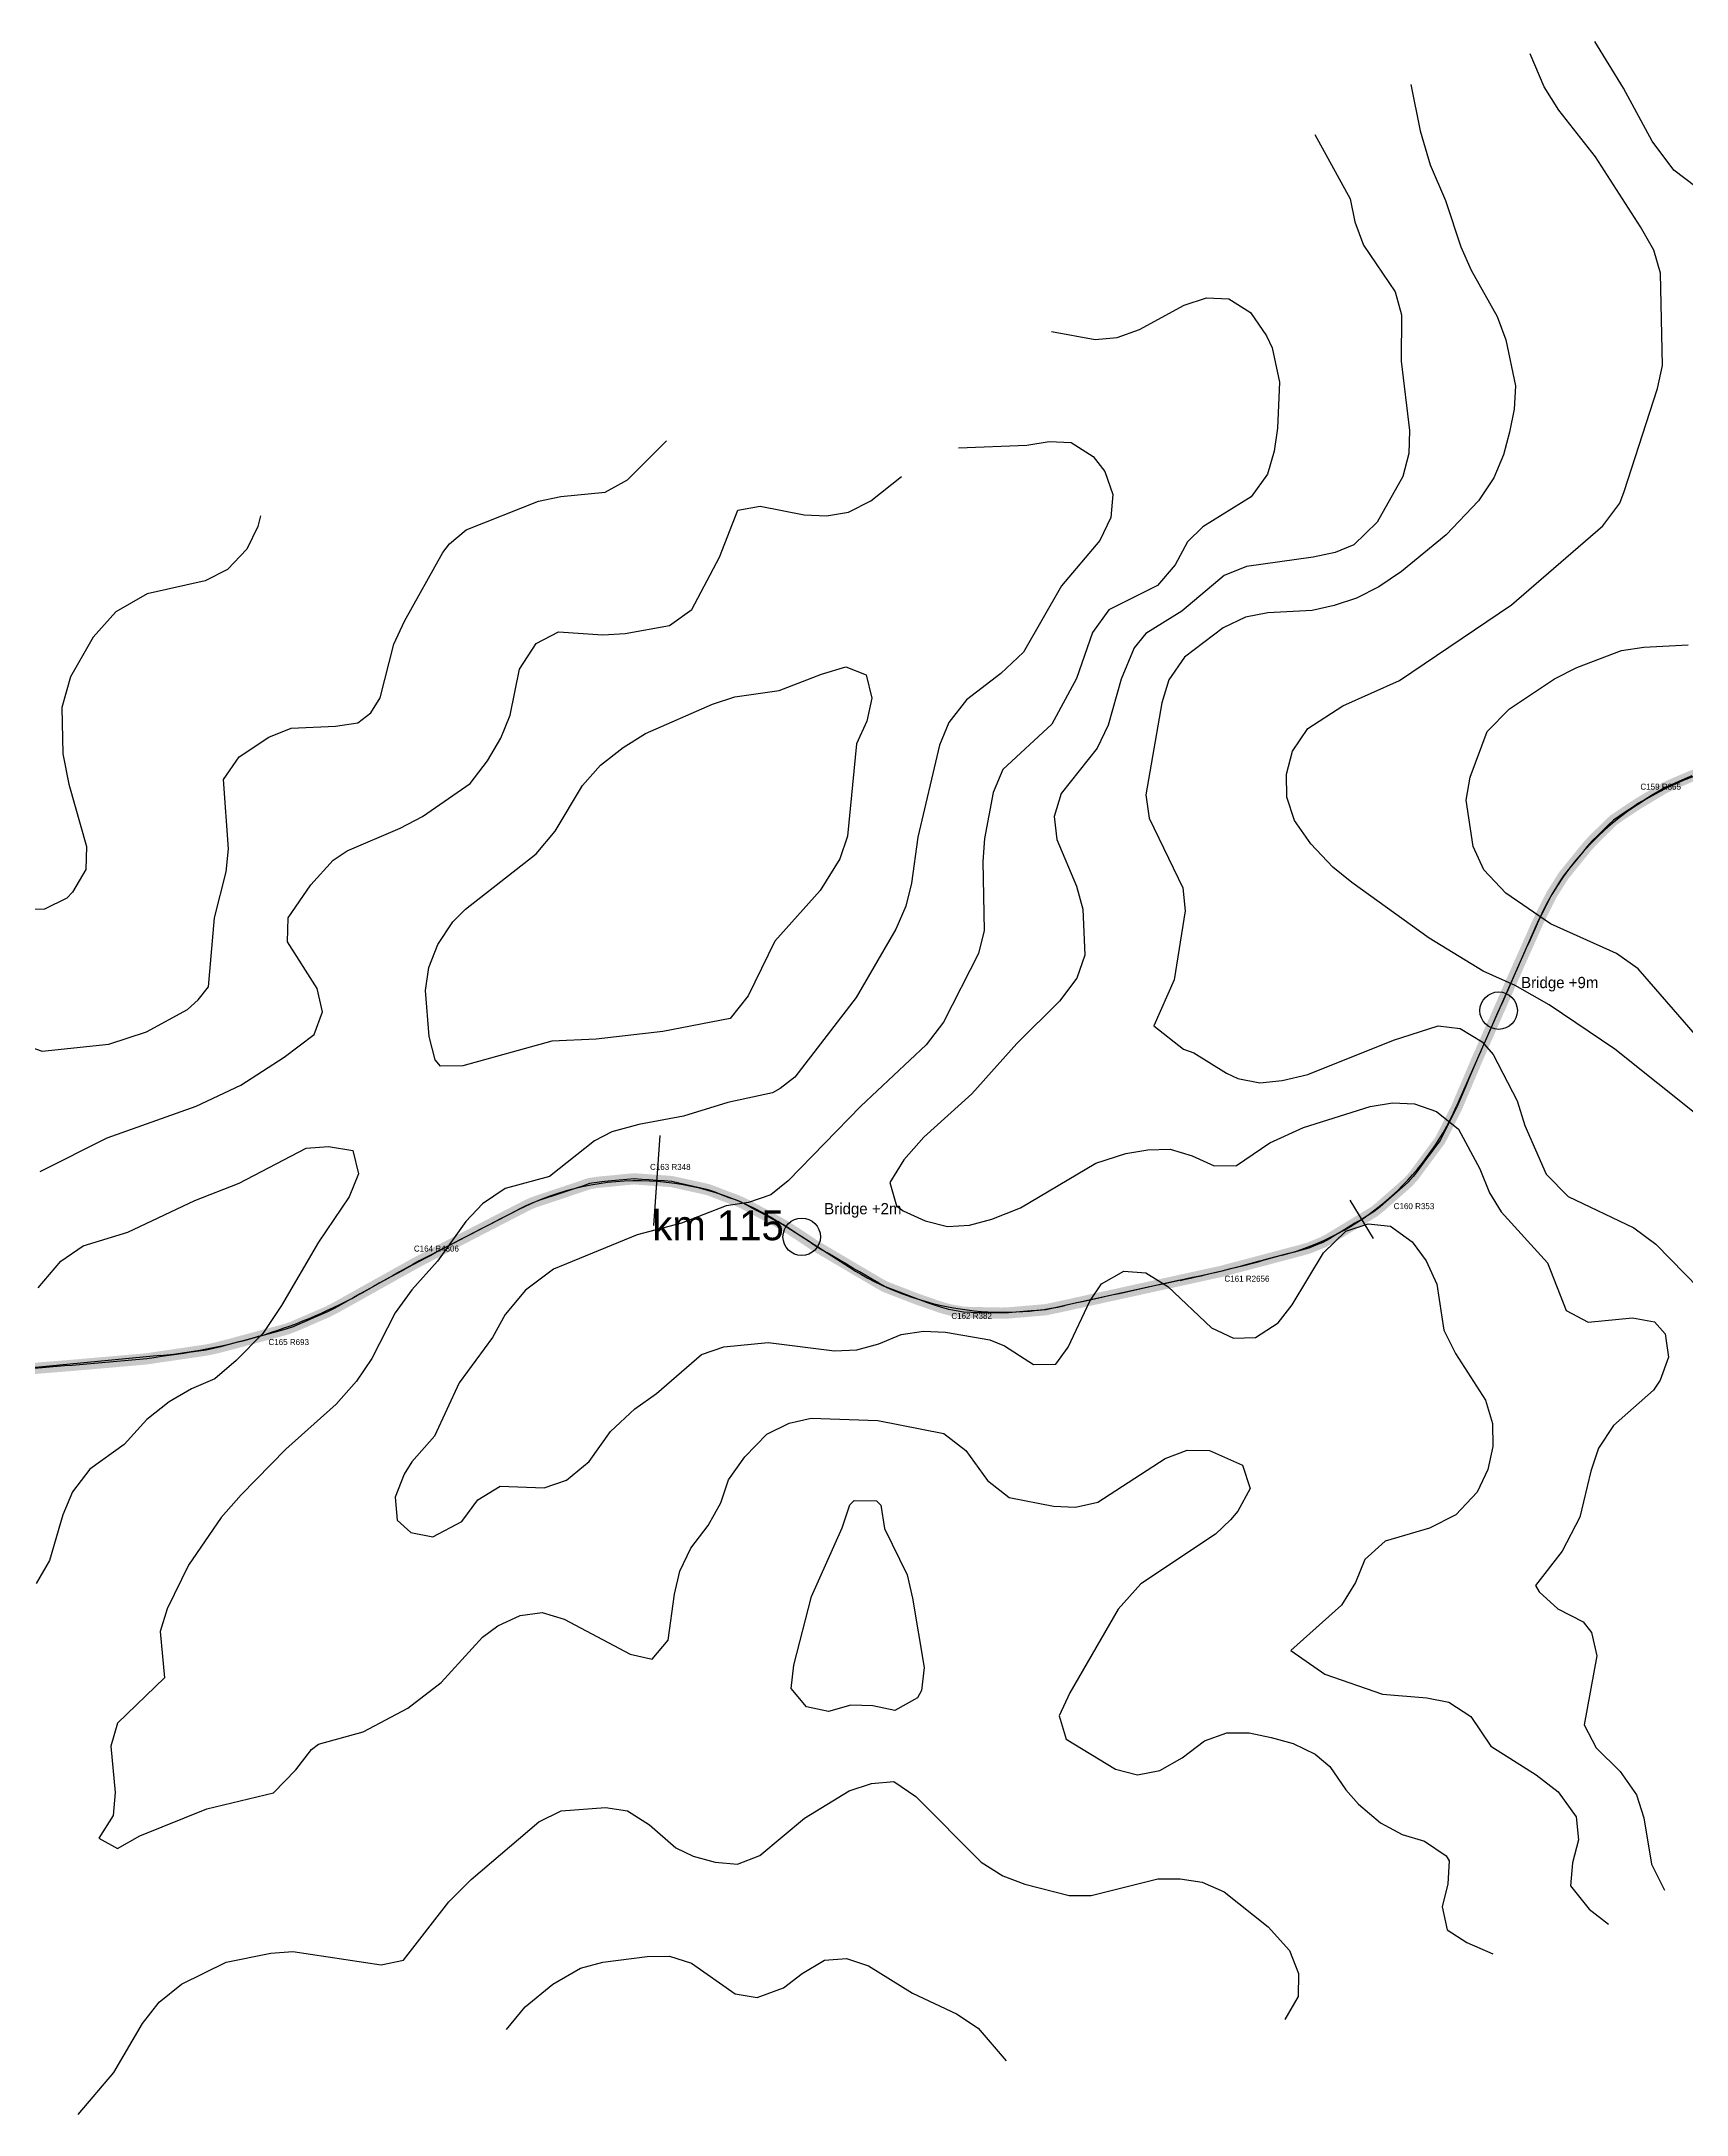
# Model space of a CAD drawing. Header units: metres. Extents: x 697254 to 930473, y 8023396 to 8227001.
# Drawn here: x 839895 to 842090, y 8076940 to 8079707 of the extents above; entities that cross this region are included whole.
import ezdxf

# ---------------------------------------------------------------- set-up
doc = ezdxf.new("R2010")
doc.units = ezdxf.units.M
for name, color, linetype in [('ALIGNMENT_FITTED', 4, 'Continuous'), ('CENTRELINE', 7, 'Continuous'), ('CHAINAGE', 7, 'Continuous'), ('CONTOUR_10M', 33, 'Continuous'), ('CONTOUR_INDEX_50M', 34, 'Continuous'), ('CURVE_LABELS', 4, 'Continuous'), ('GRADE_0-4', 3, 'Continuous'), ('GRADE_4-6', 2, 'Continuous'), ('GRADE_6-8', 30, 'Continuous'), ('PROFILE_FLAGS', 6, 'Continuous')]:
    doc.layers.add(name, color=color, linetype=linetype)

msp = doc.modelspace()

# ---------------------------------------------------------------- linework, layer by layer
at = {"layer": 'ALIGNMENT_FITTED'}
for p, q in [((841890.6, 8078529.7), (841783.2, 8078285.6)), ((840530.7, 8078147.1), (840460.2, 8078110.6)), ((840973, 8078070.4), (840877.4, 8078131.4)), ((841550.3, 8078086.5), (841525, 8078079.8)), ((840338, 8078045), (840324.5, 8078037.4)), ((841414.3, 8078053.1), (841260.3, 8078019.3)), ((840052.9, 8077952.7), (838837.3, 8077836.4))]:
    msp.add_line(p, q, dxfattribs=at)
for centre, radius, start, end in [((842224.5, 8078382.8), 364.8, 85.9127, 156.2429), ((841460, 8078427.9), 353.1, -75.178, -23.7571), ((840690.4, 8077838.2), 347.7, 57.4749, 117.3287), ((842437, 8074285.3), 4305.9, 117.3287, 119.175), ((841178.5, 8078392.7), 382.2, -122.5251, -77.6361), ((840845.5, 8080647.9), 2656.5, -77.6361, -75.178), ((839986.9, 8078642.1), 692.5, -84.5321, -60.825)]:
    msp.add_arc(centre, radius, start, end, dxfattribs=at)
at = {"layer": 'CENTRELINE'}
msp.add_polyline3d([(842097.1, 8078726.3, 1128.4), (842087.9, 8078722.4, 1128.1), (842078.7, 8078718.4, 1128), (842069.5, 8078714.5, 1127.9), (842060.4, 8078710.3, 1127.7), (842051.8, 8078705.2, 1127.9), (842043.2, 8078700, 1128.1), (842034.6, 8078694.9, 1128.1), (842026, 8078689.8, 1127.9), (842017.7, 8078684.3, 1127.7), (842009.3, 8078678.7, 1127.3), (842001, 8078673.1, 1126.7), (841992.7, 8078667.5, 1126.6), (841985.5, 8078660.6, 1126.2), (841978.4, 8078653.6, 1126.1), (841971.2, 8078646.6, 1126.2), (841964.1, 8078639.6, 1126.5), (841957.4, 8078632.1, 1126.5), (841951.1, 8078624.3, 1126.3), (841944.8, 8078616.6, 1126.3), (841938.5, 8078608.8, 1126.4), (841932.2, 8078601, 1126), (841925.9, 8078593.2, 1125), (841920.6, 8078584.8, 1124.3), (841915.2, 8078576.3, 1123.9), (841909.9, 8078567.8, 1123.7), (841905.3, 8078558.9, 1122.8), (841900.8, 8078550, 1121.9), (841896.3, 8078541, 1120.9), (841892, 8078532, 1119.7), (841887.9, 8078522.9, 1118.7), (841883.9, 8078513.7, 1117.9), (841879.8, 8078504.6, 1117), (841875.7, 8078495.4, 1116.8), (841871.6, 8078486.3, 1116.7), (841867.5, 8078477.2, 1116.5), (841863.5, 8078468, 1116.3), (841859.4, 8078458.9, 1116.1), (841855.4, 8078449.7, 1115.9), (841851.3, 8078440.5, 1115.7), (841847.3, 8078431.4, 1115.5), (841843.3, 8078422.2, 1115.4), (841839.2, 8078413.1, 1115.2), (841835.2, 8078403.9, 1115), (841831.1, 8078394.7, 1114.8), (841827.1, 8078385.6, 1114.6), (841823.1, 8078376.4, 1114.4), (841819, 8078367.3, 1114.2), (841815, 8078358.1, 1114.1), (841810.9, 8078349, 1113.9), (841807, 8078339.7, 1113.7), (841803.1, 8078330.5, 1113.5), (841799.2, 8078321.3, 1114.6), (841795.3, 8078312.1, 1116), (841791.3, 8078302.9, 1117.3), (841787.5, 8078293.7, 1118.4), (841783.6, 8078284.4, 1119.1), (841779.1, 8078275.5, 1119.7), (841774.6, 8078266.5, 1120.3), (841770.1, 8078257.6, 1121), (841765.6, 8078248.7, 1121.7), (841761, 8078239.8, 1122.5), (841755, 8078231.8, 1123.3), (841749, 8078223.7, 1124.1), (841743.1, 8078215.7, 1124.8), (841737.1, 8078207.6, 1125.4), (841731.2, 8078199.6, 1126), (841725.2, 8078191.5, 1126.7), (841718.5, 8078184.2, 1127.3), (841711, 8078177.6, 1127.8), (841703.5, 8078170.9, 1128.2), (841696, 8078164.3, 1128.6), (841688.5, 8078157.7, 1128.9), (841681, 8078151, 1129.2), (841673.2, 8078144.8, 1129.6), (841664.6, 8078139.6, 1129.8), (841656.1, 8078134.4, 1129.8), (841647.5, 8078129.3, 1129.9), (841639, 8078124.1, 1130), (841630.4, 8078118.9, 1130), (841621.8, 8078113.7, 1129.8), (841613.3, 8078108.5, 1129.6), (841604.5, 8078103.8, 1129.4), (841595.2, 8078100, 1129), (841585.9, 8078096.2, 1128.6), (841576.3, 8078093.4, 1128.1), (841566.7, 8078090.9, 1127.6), (841557, 8078088.3, 1127.1), (841547.3, 8078085.7, 1126.6), (841537.6, 8078083.2, 1126), (841528, 8078080.6, 1125.6), (841518.3, 8078078.1, 1125.1), (841508.6, 8078075.5, 1125.1), (841498.9, 8078072.9, 1125), (841489.2, 8078070.4, 1125), (841479.6, 8078067.8, 1125.4), (841469.9, 8078065.2, 1125.9), (841460.1, 8078063.1, 1126.5), (841450.3, 8078061, 1127.1), (841440.6, 8078058.8, 1127.7), (841430.8, 8078056.7, 1128.3), (841421, 8078054.5, 1128.8), (841411.2, 8078052.4, 1129.3), (841401.4, 8078050.2, 1129.8), (841391.7, 8078048.1, 1130.2), (841381.9, 8078046, 1130.7), (841372.1, 8078043.8, 1131.1), (841362.3, 8078041.7, 1131.3), (841352.6, 8078039.5, 1131.2), (841342.8, 8078037.4, 1131.2), (841333, 8078035.2, 1131.4), (841323.2, 8078033.1, 1131.5), (841313.4, 8078031, 1131.7), (841303.7, 8078028.8, 1131.3), (841293.9, 8078026.7, 1130.2), (841284.1, 8078024.5, 1129.1), (841274.3, 8078022.4, 1128.3), (841264.6, 8078020.2, 1127.6), (841254.8, 8078018.1, 1126.9), (841245, 8078016, 1126.5), (841235.2, 8078013.9, 1126.5), (841225.2, 8078013, 1126.6), (841215.3, 8078012.2, 1126.7), (841205.3, 8078011.3, 1126.9), (841195.3, 8078010.5, 1127.1), (841185.3, 8078009.6, 1127.2), (841175.3, 8078009.3, 1127.3), (841165.3, 8078009.5, 1127.4), (841155.3, 8078009.7, 1127.4), (841145.3, 8078009.9, 1127.3), (841135.3, 8078010.1, 1127.2), (841125.3, 8078010.4, 1127.2), (841115.5, 8078012.2, 1127.2), (841105.6, 8078014, 1127), (841096, 8078016.7, 1126.8), (841086.5, 8078020, 1126.5), (841077.1, 8078023.2, 1126.2), (841067.6, 8078026.5, 1125.8), (841058.2, 8078030, 1125.5), (841048.9, 8078033.6, 1125.6), (841039.5, 8078037.2, 1125.6), (841030.2, 8078040.8, 1125.5), (841020.9, 8078044.4, 1125.5), (841012.1, 8078049.2, 1125.6), (841003.5, 8078054.3, 1125.3), (840994.9, 8078059.4, 1125.2), (840986.2, 8078064.5, 1125), (840977.6, 8078069.5, 1124.8), (840969, 8078074.6, 1124.8), (840960.4, 8078079.7, 1124.9), (840951.7, 8078084.8, 1125.6), (840943.1, 8078089.9, 1125.7), (840934.5, 8078094.9, 1125.9), (840925.9, 8078100.1, 1126), (840917.6, 8078105.6, 1126.2), (840909.2, 8078111.2, 1126.3), (840900.9, 8078116.7, 1126.5), (840892.5, 8078122.2, 1126.6), (840884, 8078127.4, 1126.8), (840875.2, 8078132.2, 1127), (840866.4, 8078137, 1127.1), (840857.6, 8078141.8, 1127.8), (840848.8, 8078146.5, 1128.5), (840839.9, 8078151.2, 1129.2), (840831.1, 8078155.9, 1130), (840822, 8078159.9, 1130.7), (840812.6, 8078163.4, 1130.9), (840803.2, 8078166.9, 1131.2), (840793.9, 8078170.6, 1131.8), (840784.5, 8078174.1, 1132.3), (840774.8, 8078176.3, 1132.6), (840765, 8078178.5, 1132.6), (840755.2, 8078180.6, 1132.6), (840745.4, 8078182.8, 1132.5), (840735.7, 8078184.9, 1132.3), (840725.7, 8078185.7, 1132.1), (840715.7, 8078186.4, 1132.2), (840705.7, 8078187.1, 1132.6), (840695.7, 8078187.8, 1133), (840685.8, 8078188.6, 1133.4), (840675.8, 8078187.7, 1133.6), (840665.8, 8078186.7, 1133.8), (840655.9, 8078185.7, 1134.4), (840645.9, 8078184.8, 1135.4), (840635.9, 8078183.8, 1136.5), (840626.1, 8078182.2, 1137.5), (840616.6, 8078179, 1138.5), (840607.1, 8078175.8, 1139.2), (840597.6, 8078172.6, 1139.5), (840588.1, 8078169.4, 1139), (840578.7, 8078166.3, 1138.1), (840569.2, 8078163.1, 1137.1), (840559.7, 8078159.9, 1136.9), (840550.2, 8078156.7, 1136.8), (840541.1, 8078152.5, 1136.7), (840532.3, 8078147.9, 1136.7), (840523.4, 8078143.3, 1136.6), (840514.5, 8078138.7, 1136.3), (840505.6, 8078134.1, 1136.2), (840496.7, 8078129.5, 1136.3), (840487.8, 8078124.9, 1136.8), (840478.9, 8078120.3, 1137.4), (840470, 8078115.7, 1138.2), (840461.1, 8078111.1, 1139.2), (840452.2, 8078106.5, 1140.3), (840443.3, 8078101.9, 1140.8), (840434.4, 8078097.3, 1141), (840425.5, 8078092.7, 1141.2), (840416.6, 8078088.1, 1141.2), (840407.8, 8078083.5, 1141.2), (840398.9, 8078078.9, 1141.4), (840390.1, 8078074.1, 1141.5), (840381.4, 8078069.2, 1141.6), (840372.6, 8078064.3, 1141.7), (840363.9, 8078059.4, 1141.8), (840355.2, 8078054.5, 1142.1), (840346.4, 8078049.7, 1142.5), (840337.7, 8078044.8, 1142.9), (840328.9, 8078039.9, 1143.1), (840320.2, 8078035, 1143.4), (840311.4, 8078030.1, 1143.8), (840302.7, 8078025.3, 1144.2), (840294, 8078020.4, 1144.7), (840285.2, 8078015.5, 1145.2), (840276.3, 8078011, 1145.6), (840267.1, 8078007, 1146.2), (840257.9, 8078003, 1146.9), (840248.7, 8077999, 1147.8), (840239.6, 8077995.1, 1148.5), (840230.4, 8077991.1, 1148.9), (840221, 8077987.7, 1149.4), (840211.3, 8077985.1, 1149.9), (840201.7, 8077982.5, 1150.5), (840192, 8077979.9, 1150.7), (840182.3, 8077977.3, 1150.9), (840172.6, 8077974.7, 1150.9), (840163, 8077972.1, 1151.1), (840153.3, 8077969.5, 1151.2), (840143.6, 8077966.9, 1151.3), (840133.9, 8077964.4, 1151.6), (840124.2, 8077962, 1152), (840114.4, 8077960, 1152), (840104.5, 8077958.5, 1151.9), (840094.6, 8077957.1, 1151.9), (840084.7, 8077955.6, 1152.3), (840074.8, 8077954.2, 1152.7), (840064.9, 8077952.7, 1153.2), (840055, 8077951.3, 1153.6), (840045.1, 8077949.8, 1154.1), (840035.2, 8077948.3, 1154.4), (840025.3, 8077947.4, 1154), (840015.3, 8077946.5, 1153.6), (840005.3, 8077945.7, 1153.3), (839995.3, 8077944.8, 1153.4), (839985.4, 8077943.9, 1153.5), (839975.4, 8077943.1, 1153.6), (839965.4, 8077942.2, 1153.8), (839955.4, 8077941.3, 1153.9), (839945.5, 8077940.5, 1154), (839935.5, 8077939.6, 1153.9), (839925.5, 8077938.8, 1153.6), (839915.5, 8077938, 1153.6), (839905.6, 8077937.2, 1154.1), (839895.6, 8077936.4, 1154.6), (839885.6, 8077935.5, 1155.1)], dxfattribs=at)
at = {"layer": 'CHAINAGE'}
for p, q in [((840720.1, 8078246.2), (840711.3, 8078126.5)), ((841640.5, 8078160.1), (841671.6, 8078108.8))]:
    msp.add_line(p, q, dxfattribs=at)
at = {"layer": 'CONTOUR_10M'}
for points, elevation in [([(842102.2, 8079512.5), (842073.1, 8079535), (842044.1, 8079573.5), (842006, 8079644.5), (841967.5, 8079706.7)], 1120), ([(842164.3, 8078226), (841994.3, 8078361.5), (841906.6, 8078420.6), (841861.2, 8078446.5), (841818.7, 8078465.8), (841746.6, 8078510), (841643.3, 8078584.1), (841618.1, 8078604.5), (841588.6, 8078635.8), (841566.7, 8078666.9), (841556.5, 8078697.8), (841556.1, 8078728.6), (841564.1, 8078759.3), (841584.4, 8078789.7), (841631.3, 8078819.7), (841706.9, 8078853.5), (841856.4, 8078954.6), (841978.4, 8079060.1), (842001, 8079090.5), (842006.8, 8079106), (842051.2, 8079243.6), (842057.7, 8079274.2), (842055.4, 8079397.4), (842046.2, 8079428.3), (842028.7, 8079459.4), (841968.5, 8079552.8), (841919.7, 8079615.1), (841900.1, 8079646.2), (841881.1, 8079690.2)], 1110), ([(841722.1, 8079649.2), (841734.4, 8079587.5), (841748, 8079541.8), (841768.5, 8079494.5), (841788.9, 8079432.6), (841802.6, 8079401.6), (841837.3, 8079339.5), (841849, 8079308.5), (841861.7, 8079246.8), (841860.1, 8079216), (841853.9, 8079185.3), (841845.5, 8079154.7), (841832.7, 8079124.1), (841812.2, 8079093.7), (841769.3, 8079048.2), (841709.4, 8078999), (841679.5, 8078978.8), (841649.7, 8078963.7), (841619.9, 8078953.6), (841590.3, 8078947.2), (841531.1, 8078944.2), (841501.4, 8078938.4), (841471.6, 8078924.2), (841420.2, 8078884.8), (841399.2, 8078854.4), (841389.6, 8078823.8), (841368.2, 8078701), (841372.7, 8078670.1), (841417.7, 8078577.1), (841420.8, 8078546.2), (841406.4, 8078454.1), (841379.3, 8078393), (841418.8, 8078361.6), (841432.6, 8078356.9), (841475.9, 8078329.8), (841491.1, 8078322.4), (841520.6, 8078316.8), (841550.2, 8078319.9), (841584.5, 8078328), (841698.9, 8078373.7), (841758.3, 8078392.7), (841787.8, 8078389.2), (841817.1, 8078371.4), (841831.7, 8078354.7), (841863.8, 8078292.6), (841874.3, 8078259.6), (841902.8, 8078194.6), (841931.9, 8078165), (842019.8, 8078123.3), (842049, 8078101.5), (842106.6, 8078042.3)], 1110), ([(841593.8, 8079582.4), (841641, 8079496.7), (841647.3, 8079465.8), (841658.9, 8079434.8), (841701.2, 8079372.6), (841709.4, 8079341.6), (841709.1, 8079280.1), (841720.3, 8079187.6), (841719.4, 8079156.8), (841711.5, 8079126.2), (841677, 8079065.2), (841645.8, 8079034.9), (841621.1, 8079024.5), (841591.5, 8079018.4), (841502.6, 8079006), (841472.8, 8078993.7), (841416.5, 8078946.4), (841368.6, 8078916.4), (841353, 8078897.3), (841335.7, 8078855.4), (841318.1, 8078794.2), (841303.6, 8078763.6), (841255.5, 8078702.9), (841246.1, 8078672.3), (841249.7, 8078641.4), (841275.9, 8078579.4), (841284.3, 8078548.5), (841286.8, 8078486.9), (841276.3, 8078456.3), (841253.1, 8078425.9), (841196.3, 8078369.3), (841136.1, 8078302.1), (841072.2, 8078244.3), (841045.4, 8078213.9), (841026.6, 8078183.5), (841035.7, 8078152.5), (841044.8, 8078145.7), (841074.1, 8078132.4), (841103.6, 8078125), (841133.2, 8078126.9), (841162.8, 8078134.7), (841201.1, 8078149.8), (841301.5, 8078209.7), (841341.7, 8078222.2), (841371.3, 8078227.4), (841400.9, 8078228.1), (841430.3, 8078219.3), (841459.6, 8078205.8), (841489.2, 8078206.2), (841534, 8078236.5), (841578.7, 8078256.9), (841667.8, 8078285), (841697.5, 8078289.8), (841727, 8078288.5), (841756.4, 8078278.5), (841785.6, 8078255), (841814.2, 8078201.7), (841827, 8078170.1), (841842.8, 8078144.7), (841904.6, 8078076.4), (841929.3, 8078012.9), (841958.6, 8077997.4), (842017.8, 8078003.2), (842047.3, 8077997.6), (842061.4, 8077981.5), (842065.8, 8077950.6), (842054.8, 8077920), (842045.8, 8077906.6), (841992.4, 8077859.5), (841972.5, 8077829.1), (841962.2, 8077798.5), (841947.7, 8077737.1), (841923.9, 8077691.7), (841888.5, 8077645.8), (841893.5, 8077637.2), (841918, 8077614.5), (841951.9, 8077597.3), (841963, 8077583), (841970.2, 8077552.1), (841953.3, 8077460), (841969.2, 8077429), (842001.6, 8077397.7), (842023.4, 8077366.5), (842032.9, 8077335.6), (842043.4, 8077273.9), (842060.6, 8077239.1)], 1120), ([(841242.6, 8079319.5), (841300.7, 8079309), (841330.3, 8079311.5), (841360.1, 8079322.2), (841419.7, 8079354.6), (841449.5, 8079364.5), (841479, 8079363.1), (841508.2, 8079345), (841529.5, 8079313.9), (841537, 8079297.6), (841546.7, 8079252), (841544, 8079190.5), (841539.8, 8079159.8), (841530.8, 8079129.2), (841508.8, 8079098.8), (841444.3, 8079058.9), (841424.1, 8079038.6), (841407.7, 8079008.1), (841383.9, 8078980.7), (841318.9, 8078948.1), (841297.1, 8078917.6), (841275.7, 8078856.4), (841243.2, 8078795.4), (841177.5, 8078735), (841164.9, 8078704.4), (841153.2, 8078643), (841150.9, 8078612.3), (841152.7, 8078519.9), (841144.9, 8078489.3), (841098.5, 8078397.7), (841075.4, 8078367.3), (840988, 8078285.4), (840891, 8078185.7), (840867.8, 8078167.3), (840838.1, 8078156.9), (840808.5, 8078152.4), (840749, 8078129.6), (840689.6, 8078113.6), (840577.8, 8078067.9), (840540.6, 8078039.8), (840513.5, 8078007.4), (840496.8, 8077976.9), (840451.9, 8077916.1), (840419.1, 8077845), (840388.9, 8077810.7), (840378.8, 8077794.2), (840366.8, 8077763.6), (840369.3, 8077732.8), (840387.4, 8077716.3), (840416.8, 8077710.7), (840455.7, 8077731.3), (840476.8, 8077760), (840506.6, 8077778.3), (840565.7, 8077776), (840595.4, 8077786.2), (840625.4, 8077811.2), (840654.1, 8077851.1), (840686.4, 8077881.4), (840715.6, 8077902), (840775.6, 8077954.1), (840805.3, 8077964.5), (840864.5, 8077970.2), (840953, 8077959), (840982.6, 8077960.5), (841012.3, 8077968.2), (841042, 8077980.6), (841071.7, 8077985.2), (841101.2, 8077983.7), (841160.2, 8077973.6), (841179.8, 8077965.5), (841218.7, 8077940.9), (841248.3, 8077941.3), (841264.9, 8077964), (841293.9, 8078025.1), (841309.2, 8078048.4), (841339, 8078065.4), (841368.6, 8078063.3), (841397.8, 8078045), (841456, 8077989.6), (841485.3, 8077975.8), (841514.9, 8077977), (841544.8, 8077996.3), (841563.7, 8078020.6), (841605.5, 8078089.8), (841635.5, 8078118.5), (841665.2, 8078128.6), (841694.7, 8078125.3), (841723.9, 8078104.7), (841742.7, 8078079.1), (841756.7, 8078048.1), (841765.9, 8077986.4), (841781.7, 8077955.4), (841821.6, 8077893.2), (841831, 8077862.2), (841831.5, 8077831.4), (841824.7, 8077800.8), (841810.6, 8077770.2), (841781.9, 8077739.9), (841747.1, 8077722.3), (841687.7, 8077705), (841660.8, 8077680.4), (841648, 8077649.8), (841629.6, 8077619.4), (841561.7, 8077558.9), (841607.2, 8077527.4), (841684.3, 8077500.6), (841743.3, 8077495.8), (841772.8, 8077490), (841802, 8077471), (841828.7, 8077431.3), (841889.4, 8077393), (841918.5, 8077370.4), (841942.7, 8077337.1), (841945.9, 8077306.3), (841937.7, 8077275.6), (841935.2, 8077244.9), (841960.1, 8077213.7), (841985.7, 8077193.9)], 1130), ([(839866.2, 8078369.4), (839895.6, 8078359), (839984.4, 8078368.5), (840035, 8078384.7), (840089.7, 8078414.6), (840103.7, 8078427.4), (840117.6, 8078444.9), (840125.8, 8078537.1), (840141.1, 8078598.4), (840144.5, 8078629.1), (840137.4, 8078721.6), (840158.7, 8078752), (840198.2, 8078778), (840227.9, 8078789.9), (840287.1, 8078792.8), (840316.7, 8078797.2), (840334.1, 8078810.6), (840346.9, 8078830.8), (840365.1, 8078902.4), (840379, 8078933), (840430.2, 8079024.5), (840439, 8079036), (840461.3, 8079054.7), (840558.1, 8079093.2), (840587.8, 8079099.2), (840647, 8079104.9), (840676.9, 8079121.6), (840728.6, 8079173.4)], 1130), ([(841118.4, 8079164.2), (841209.7, 8079168), (841239.3, 8079172.5), (841268.9, 8079171.3), (841298.1, 8079152.8), (841313.5, 8079132.8), (841324.2, 8079101.9), (841321.8, 8079071.1), (841307, 8079040.6), (841255.9, 8078979.9), (841205.1, 8078891.6), (841175, 8078863.2), (841129.3, 8078828.1), (841105.5, 8078797.7), (841093, 8078767.2), (841064, 8078644.5), (841055.6, 8078583.1), (841048.3, 8078552.5), (841034.6, 8078521.9), (840981.8, 8078430.5), (840900, 8078324.4), (840880.4, 8078309), (840870.1, 8078303.3), (840810.8, 8078290.3), (840751.3, 8078272.3), (840692, 8078261.3), (840655.9, 8078251.2), (840632.6, 8078239.3), (840572.6, 8078191.6), (840513.3, 8078175.5), (840483.4, 8078155.3), (840460.8, 8078131.4), (840423, 8078078.6), (840388.9, 8078040.2), (840366.6, 8078009.8), (840335.5, 8077948.8), (840314.9, 8077918.4), (840288, 8077888), (840220.6, 8077827.6), (840161.2, 8077767), (840134.5, 8077736.7), (840091.1, 8077673), (840062.3, 8077614.8), (840053.3, 8077584.2), (840059.1, 8077522.5), (839996.1, 8077462), (839987.4, 8077431.4), (839993.1, 8077369.7), (839990.6, 8077339), (839971.1, 8077308.5), (839996.1, 8077294.9), (840025.9, 8077311.5), (840115.2, 8077347.8), (840204.2, 8077369), (840234.3, 8077399.8), (840255, 8077426.9), (840264.4, 8077434.1), (840323.8, 8077450.3), (840383.5, 8077482.2), (840427.9, 8077516.3), (840483.1, 8077577), (840503.5, 8077591.8), (840533.3, 8077605.9), (840562.9, 8077609.9), (840592.3, 8077600.9), (840680.2, 8077554.2), (840709.7, 8077547.5), (840731.1, 8077572.8), (840739.3, 8077634.3), (840746.7, 8077664.9), (840761.2, 8077695.5), (840784.5, 8077725.8), (840801.4, 8077756.3), (840811.5, 8077786.9), (840833.4, 8077817.4), (840862.6, 8077847.6), (840892.3, 8077862.6), (840921.9, 8077869.1), (841010.6, 8077866), (841098.9, 8077848.5), (841128.1, 8077825.8), (841157, 8077786), (841186.2, 8077763.1), (841245.1, 8077751.7), (841274.6, 8077750.5), (841304.3, 8077756.9), (841394, 8077815.1), (841423.7, 8077826.2), (841453.3, 8077825.8), (841497.6, 8077806.2), (841507.6, 8077775.3), (841491, 8077744.8), (841481.3, 8077733.5), (841461.6, 8077714.5), (841361.6, 8077648.1), (841331.5, 8077614), (841267, 8077502.3), (841252.7, 8077471.8), (841262, 8077440.8), (841327.9, 8077400.5), (841357.3, 8077393), (841387, 8077399), (841416.8, 8077415.8), (841446.8, 8077438.3), (841476.5, 8077449), (841506.1, 8077449.2), (841535.5, 8077442.8), (841564.9, 8077435.1), (841594.3, 8077420.8), (841614, 8077404.2), (841635.1, 8077373), (841652.2, 8077354), (841681.4, 8077328.8), (841710.7, 8077313.5), (841740.1, 8077304.7), (841769.3, 8077284.9), (841773.2, 8077278.4), (841771.4, 8077247.6), (841763.7, 8077217), (841770.5, 8077186.1), (841796.9, 8077169.1), (841831.5, 8077154.3)], 1140), ([(839892.9, 8078198.2), (839982.4, 8078243.4), (840101.3, 8078285.6), (840160.9, 8078313.8), (840218.6, 8078350.9), (840258.5, 8078381), (840269.8, 8078411.6), (840262.5, 8078442.5), (840223, 8078504.7), (840223.7, 8078537.1), (840254, 8078580.8), (840284.1, 8078613.7), (840302.5, 8078626.5), (840373.5, 8078656.4), (840403.3, 8078672.2), (840467, 8078716.1), (840490, 8078746.5), (840507.6, 8078776.9), (840520.1, 8078807.5), (840532.8, 8078868.9), (840555, 8078903), (840584.8, 8078918.8), (840643.8, 8078914.5), (840673.4, 8078916.5), (840732.7, 8078927.1), (840762.6, 8078948.4), (840799.3, 8079018.3), (840824, 8079081), (840853.6, 8079086.3), (840912.5, 8079074.7), (840942.1, 8079073.4), (840971.7, 8079078.6), (841001.5, 8079093.7), (841042.5, 8079126)], 1140), ([(840187, 8079073.3), (840183.5, 8079059.4), (840168.6, 8079028.8), (840142.8, 8079002), (840113, 8078986.8), (840035.9, 8078969.5), (839994.1, 8078945.5), (839963.9, 8078911.7), (839933.5, 8078858.5), (839921.7, 8078817.5), (839923.3, 8078755.9), (839931.1, 8078715.3), (839954.7, 8078632.3), (839954, 8078601.5), (839936.2, 8078571), (839928.6, 8078563.2), (839898.8, 8078548.7), (839869.2, 8078548.1)], 1130), ([(842101.8, 8078380.9), (842025.6, 8078469), (841996.4, 8078489.3), (841908.4, 8078529), (841849, 8078569.8), (841819.3, 8078601.1), (841805.3, 8078632.1), (841796.1, 8078693.8), (841801, 8078724.5), (841823.7, 8078785.7), (841853.5, 8078816), (841913.9, 8078855.9), (841943.7, 8078871), (842003.2, 8078893.8), (842032.8, 8078898.3), (842092, 8078901.2)], 1120), ([(840515.2, 8077053.2), (840540.2, 8077083.6), (840577.3, 8077113.7), (840614.1, 8077135.2), (840643.8, 8077143.1), (840703, 8077150.8), (840732.6, 8077151), (840762, 8077141.7), (840820.4, 8077100.7), (840849.9, 8077095.8), (840884.7, 8077108.6), (840909.6, 8077128), (840939.4, 8077145.6), (840969, 8077147.7), (840998.4, 8077138.2), (841056.9, 8077101.6), (841115.6, 8077073.9), (841144.8, 8077055), (841182.1, 8077011.3)], 1160)]:
    msp.add_lwpolyline(points, dxfattribs=dict(at, elevation=elevation))
at = {"layer": 'CONTOUR_INDEX_50M', "elevation": 1150}
for points in [[(840935.8, 8078862.1), (840968.3, 8078872.1), (840995.2, 8078861.1), (841003, 8078830.2), (840996.1, 8078799.6), (840982.4, 8078769), (840970.5, 8078646.1), (840959.9, 8078615.5), (840933.7, 8078573.5), (840873.5, 8078505.6), (840837.9, 8078432.9), (840813.8, 8078402.5), (840723.7, 8078385), (840634.8, 8078375.1), (840575.7, 8078372.5), (840456.9, 8078339.6), (840427.3, 8078338.8), (840419.9, 8078347.5), (840412.1, 8078378.4), (840407, 8078440.1), (840411.7, 8078470.8), (840423.7, 8078501.3), (840443.7, 8078531.8), (840460.4, 8078548.4), (840554.7, 8078622.3), (840580.2, 8078652.6), (840616.6, 8078713.6), (840640.9, 8078740.6), (840670.9, 8078764.4), (840700.8, 8078783.1), (840790.1, 8078822), (840819.8, 8078832.1), (840879.1, 8078840.2), (840935.8, 8078862.1)], [(839890.3, 8078042.9), (839920.6, 8078078.8), (839950.4, 8078099.3), (840009.8, 8078117.2), (840099.2, 8078159.6), (840158.7, 8078182.6), (840248.1, 8078229.3), (840277.7, 8078231.7), (840310.4, 8078226.2), (840317.6, 8078195.3), (840305.3, 8078164.7), (840264.2, 8078103.9), (840215.1, 8078019.4), (840189.9, 8077982), (840154.7, 8077945.9), (840125.9, 8077921.5), (840095, 8077908.1), (840065.1, 8077890.7), (840035.2, 8077867.3), (840005.1, 8077834.1), (839959.1, 8077801.2), (839936.1, 8077770.8), (839923.4, 8077740.2), (839905.4, 8077679), (839887.6, 8077648.5)], [(840973.2, 8077753.5), (840979.2, 8077759.3), (841008.8, 8077758.6), (841015, 8077752.8), (841019.8, 8077721.9), (841050, 8077659.8), (841057.1, 8077628.9), (841072.5, 8077536.4), (841069.1, 8077505.6), (841063.5, 8077495.7), (841033.6, 8077478.9), (841004.2, 8077485), (840974.7, 8077485.9), (840945, 8077477.4), (840915.5, 8077484), (840895.1, 8077508.5), (840898.8, 8077539.3), (840922.1, 8077631.2), (840963.1, 8077722.9), (840973.2, 8077753.5)], [(839943.5, 8076939.6), (839991.1, 8076995.9), (840029.7, 8077061.3), (840051.8, 8077089.8), (840081.7, 8077113.7), (840141.3, 8077143.2), (840200.7, 8077154.9), (840230.3, 8077157.3), (840348.2, 8077139.5), (840377.8, 8077145.8), (840438.2, 8077223.5), (840468.3, 8077253.5), (840558.3, 8077330.3), (840588.1, 8077345.2), (840647.2, 8077349.4), (840676.7, 8077344.8), (840706, 8077326.4), (840741.3, 8077295.7), (840764.4, 8077284.7), (840793.8, 8077276.3), (840823.3, 8077273.8), (840853.1, 8077285.5), (840913, 8077335.2), (840972.7, 8077371.8), (841002.5, 8077381.7), (841032.1, 8077384.1), (841061.3, 8077364.2), (841148.5, 8077276.7), (841177.7, 8077258.2), (841207.1, 8077247), (841266, 8077232.1), (841295.5, 8077232.1), (841384.5, 8077254.1), (841414.1, 8077254.4), (841443.6, 8077249.9), (841472.9, 8077236.7), (841531.6, 8077190.1), (841560, 8077158.8), (841572.2, 8077127.9), (841571.9, 8077097.1), (841554.1, 8077066.6)]]:
    msp.add_lwpolyline(points, dxfattribs=at)
at = {"layer": 'GRADE_0-4', "const_width": 15}
for points in [[(842106.7, 8078729.1), (842097.1, 8078726.3), (842087.9, 8078722.4), (842078.7, 8078718.4), (842069.5, 8078714.5), (842060.4, 8078710.3), (842051.8, 8078705.2), (842043.2, 8078700), (842034.6, 8078694.9), (842026, 8078689.8), (842017.7, 8078684.3), (842009.3, 8078678.7), (842001, 8078673.1), (841992.7, 8078667.5), (841985.5, 8078660.6), (841978.4, 8078653.6), (841971.2, 8078646.6), (841964.1, 8078639.6), (841957.4, 8078632.1), (841951.1, 8078624.3), (841944.8, 8078616.6), (841938.5, 8078608.8)], [(841859.4, 8078458.9), (841855.4, 8078449.7), (841851.3, 8078440.5), (841847.3, 8078431.4), (841843.3, 8078422.2), (841839.2, 8078413.1), (841835.2, 8078403.9), (841831.1, 8078394.7), (841827.1, 8078385.6), (841823.1, 8078376.4), (841819, 8078367.3), (841815, 8078358.1), (841810.9, 8078349), (841807, 8078339.7), (841803.1, 8078330.5), (841799.2, 8078321.3)], [(841696, 8078164.3), (841688.5, 8078157.7), (841681, 8078151), (841673.2, 8078144.8), (841664.6, 8078139.6), (841656.1, 8078134.4), (841647.5, 8078129.3), (841639, 8078124.1), (841630.4, 8078118.9), (841621.8, 8078113.7), (841613.3, 8078108.5), (841604.5, 8078103.8), (841595.2, 8078100), (841585.9, 8078096.2), (841576.3, 8078093.4), (841566.7, 8078090.9), (841557, 8078088.3), (841547.3, 8078085.7), (841537.6, 8078083.2), (841528, 8078080.6), (841518.3, 8078078.1), (841508.6, 8078075.5), (841498.9, 8078072.9), (841489.2, 8078070.4), (841479.6, 8078067.8), (841469.9, 8078065.2), (841460.1, 8078063.1), (841450.3, 8078061), (841440.6, 8078058.8), (841430.8, 8078056.7), (841421, 8078054.5), (841411.2, 8078052.4), (841401.4, 8078050.2), (841391.7, 8078048.1), (841381.9, 8078046), (841372.1, 8078043.8), (841362.3, 8078041.7), (841352.6, 8078039.5), (841342.8, 8078037.4), (841333, 8078035.2), (841323.2, 8078033.1), (841313.4, 8078031), (841303.7, 8078028.8), (841293.9, 8078026.7), (841284.1, 8078024.5), (841274.3, 8078022.4), (841264.6, 8078020.2), (841254.8, 8078018.1), (841245, 8078016), (841235.2, 8078013.9), (841225.2, 8078013), (841215.3, 8078012.2), (841205.3, 8078011.3), (841195.3, 8078010.5), (841185.3, 8078009.6), (841175.3, 8078009.3), (841165.3, 8078009.5), (841155.3, 8078009.7), (841145.3, 8078009.9), (841135.3, 8078010.1), (841125.3, 8078010.4), (841115.5, 8078012.2), (841105.6, 8078014), (841096, 8078016.7), (841086.5, 8078020), (841077.1, 8078023.2), (841067.6, 8078026.5), (841058.2, 8078030), (841048.9, 8078033.6), (841039.5, 8078037.2), (841030.2, 8078040.8), (841020.9, 8078044.4), (841012.1, 8078049.2), (841003.5, 8078054.3), (840994.9, 8078059.4), (840986.2, 8078064.5), (840977.6, 8078069.5), (840969, 8078074.6), (840960.4, 8078079.7), (840951.7, 8078084.8), (840943.1, 8078089.9), (840934.5, 8078094.9), (840925.9, 8078100.1), (840917.6, 8078105.6), (840909.2, 8078111.2), (840900.9, 8078116.7), (840892.5, 8078122.2), (840884, 8078127.4), (840875.2, 8078132.2), (840866.4, 8078137), (840857.6, 8078141.8), (840848.8, 8078146.5), (840839.9, 8078151.2), (840831.1, 8078155.9), (840822, 8078159.9), (840812.6, 8078163.4), (840803.2, 8078166.9), (840793.9, 8078170.6), (840784.5, 8078174.1), (840774.8, 8078176.3), (840765, 8078178.5), (840755.2, 8078180.6), (840745.4, 8078182.8), (840735.7, 8078184.9), (840725.7, 8078185.7), (840715.7, 8078186.4), (840705.7, 8078187.1), (840695.7, 8078187.8), (840685.8, 8078188.6), (840675.8, 8078187.7), (840665.8, 8078186.7), (840655.9, 8078185.7), (840645.9, 8078184.8), (840635.9, 8078183.8), (840626.1, 8078182.2), (840616.6, 8078179), (840607.1, 8078175.8), (840597.6, 8078172.6), (840588.1, 8078169.4), (840578.7, 8078166.3), (840569.2, 8078163.1), (840559.7, 8078159.9), (840550.2, 8078156.7), (840541.1, 8078152.5), (840532.3, 8078147.9), (840523.4, 8078143.3), (840514.5, 8078138.7), (840505.6, 8078134.1), (840496.7, 8078129.5), (840487.8, 8078124.9), (840478.9, 8078120.3), (840470, 8078115.7), (840461.1, 8078111.1), (840452.2, 8078106.5), (840443.3, 8078101.9), (840434.4, 8078097.3), (840425.5, 8078092.7), (840416.6, 8078088.1), (840407.8, 8078083.5), (840398.9, 8078078.9), (840390.1, 8078074.1), (840381.4, 8078069.2), (840372.6, 8078064.3), (840363.9, 8078059.4), (840355.2, 8078054.5), (840346.4, 8078049.7), (840337.7, 8078044.8), (840328.9, 8078039.9), (840320.2, 8078035), (840311.4, 8078030.1)], [(840211.3, 8077985.1), (840201.7, 8077982.5), (840192, 8077979.9), (840182.3, 8077977.3), (840172.6, 8077974.7), (840163, 8077972.1), (840153.3, 8077969.5), (840143.6, 8077966.9), (840133.9, 8077964.4), (840124.2, 8077962), (840114.4, 8077960), (840104.5, 8077958.5), (840094.6, 8077957.1), (840084.7, 8077955.6), (840074.8, 8077954.2), (840064.9, 8077952.7), (840055, 8077951.3), (840045.1, 8077949.8), (840035.2, 8077948.3), (840025.3, 8077947.4), (840015.3, 8077946.5), (840005.3, 8077945.7), (839995.3, 8077944.8), (839985.4, 8077943.9), (839975.4, 8077943.1), (839965.4, 8077942.2), (839955.4, 8077941.3), (839945.5, 8077940.5), (839935.5, 8077939.6), (839925.5, 8077938.8), (839915.5, 8077938), (839905.6, 8077937.2), (839895.6, 8077936.4), (839885.6, 8077935.5)]]:
    msp.add_lwpolyline(points, dxfattribs=at)
at = {"layer": 'GRADE_4-6', "const_width": 15}
for points in [[(841938.5, 8078608.8), (841932.2, 8078601), (841925.9, 8078593.2), (841920.6, 8078584.8), (841915.2, 8078576.3), (841909.9, 8078567.8), (841905.3, 8078558.9), (841900.8, 8078550), (841896.3, 8078541), (841892, 8078532), (841887.9, 8078522.9), (841883.9, 8078513.7), (841879.8, 8078504.6), (841875.7, 8078495.4), (841871.6, 8078486.3), (841867.5, 8078477.2), (841863.5, 8078468), (841859.4, 8078458.9)], [(841799.2, 8078321.3), (841795.3, 8078312.1), (841791.3, 8078302.9), (841787.5, 8078293.7), (841783.6, 8078284.4), (841779.1, 8078275.5)], [(841737.1, 8078207.6), (841731.2, 8078199.6), (841725.2, 8078191.5), (841718.5, 8078184.2), (841711, 8078177.6), (841703.5, 8078170.9), (841696, 8078164.3)], [(840311.4, 8078030.1), (840302.7, 8078025.3), (840294, 8078020.4), (840285.2, 8078015.5), (840276.3, 8078011), (840267.1, 8078007), (840257.9, 8078003), (840248.7, 8077999), (840239.6, 8077995.1), (840230.4, 8077991.1), (840221, 8077987.7), (840211.3, 8077985.1)]]:
    msp.add_lwpolyline(points, dxfattribs=at)
at = {"layer": 'GRADE_6-8', "const_width": 15}
msp.add_lwpolyline([(841779.1, 8078275.5), (841774.6, 8078266.5), (841770.1, 8078257.6), (841765.6, 8078248.7), (841761, 8078239.8), (841755, 8078231.8), (841749, 8078223.7), (841743.1, 8078215.7), (841737.1, 8078207.6)], dxfattribs=at)
at = {"layer": 'PROFILE_FLAGS'}
for centre in [(841839.2, 8078413.1), (840909.2, 8078111.2)]:
    msp.add_circle(centre, 25, dxfattribs=at)

# ---------------------------------------------------------------- texts
at = {"layer": 'CHAINAGE'}
msp.add_text('km 115', height=40, dxfattribs=at).set_placement((840709.9, 8078106.6))
at = {"layer": 'CURVE_LABELS'}
for s, p in [('C159 R365', (842028.4, 8078708)), ('C163 R348', (840706.8, 8078200.5)), ('C160 R353', (841699.2, 8078148.1)), ('C164 R4306', (840391.7, 8078091.5)), ('C161 R2656', (841473.3, 8078051.3)), ('C162 R382', (841108.9, 8078001.6)), ('C165 R693', (840197.6, 8077966.7))]:
    msp.add_text(s, height=8, dxfattribs=at).set_placement(p)
at = {"layer": 'PROFILE_FLAGS'}
for s, p in [('Bridge +9m', (841869.2, 8078443.1)), ('Bridge +2m', (840939.2, 8078141.2))]:
    msp.add_text(s, height=15, dxfattribs=at).set_placement(p)

doc.saveas('drawing.dxf')
